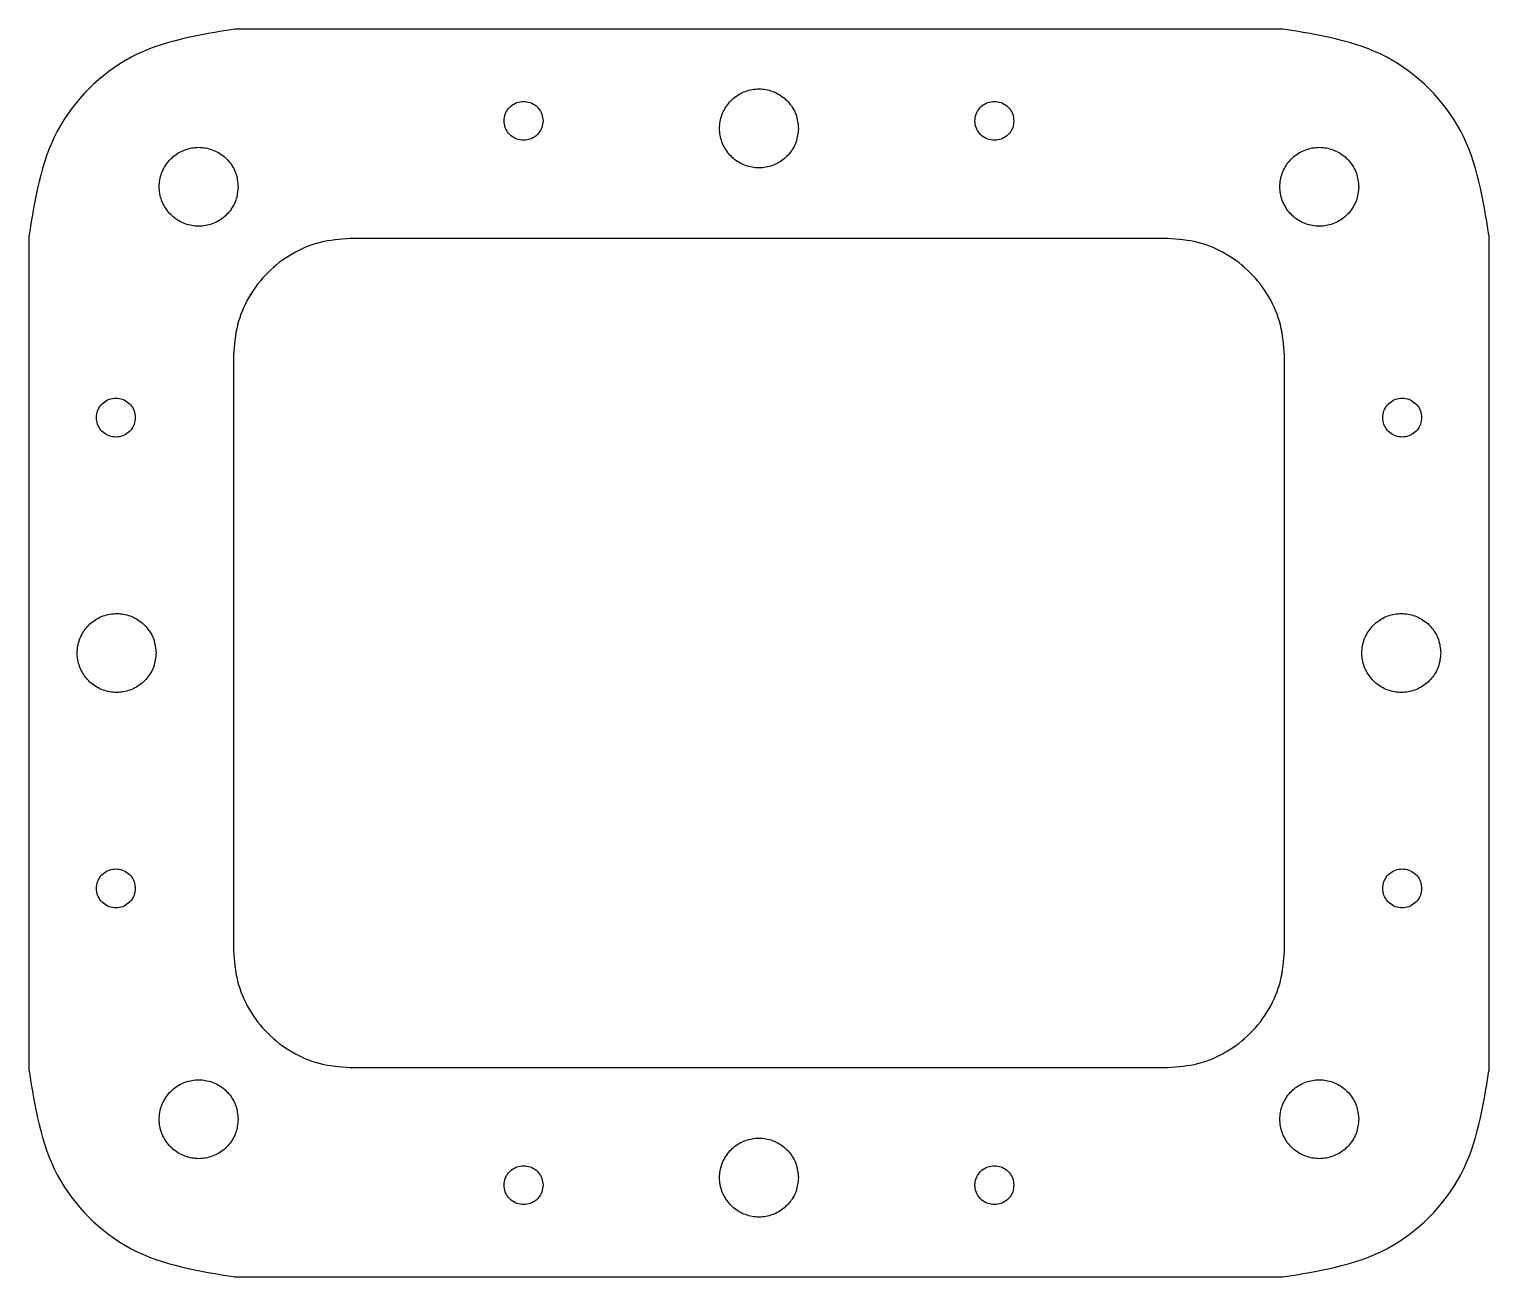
# Model space of a CAD drawing. Header units: inches. Extents: x 244 to 368, y 344 to 450.
import ezdxf

# ---------------------------------------------------------------- set-up
doc = ezdxf.new("R2010")
doc.units = ezdxf.units.IN
doc.header["$MEASUREMENT"] = 0

# ---------------------------------------------------------------- blocks, each defined once
blk = doc.blocks.new('block 2')
at = {"color": 7, "lineweight": 25, "true_color": 0xffffff}
blk.add_lwpolyline([(362.79, 416.5), (362.79, 416.5)], dxfattribs=at)
blk = doc.blocks.new('block 3')
at = {"color": 7, "lineweight": 25, "true_color": 0xffffff}
blk.add_open_spline([(362.79, 416.5), (362.77, 416.69), (362.75, 416.89), (362.69, 417.07), (362.63, 417.25), (362.53, 417.41), (362.41, 417.56), (362.28, 417.71), (362.13, 417.83), (361.97, 417.93), (361.8, 418.03), (361.61, 418.09), (361.42, 418.13), (361.24, 418.16), (361.04, 418.16), (360.86, 418.13), (360.67, 418.09), (360.48, 418.03), (360.31, 417.93), (360.15, 417.83), (360, 417.71), (359.87, 417.56), (359.75, 417.41), (359.66, 417.25), (359.59, 417.07), (359.52, 416.89), (359.49, 416.69), (359.49, 416.5), (359.49, 416.31), (359.52, 416.11), (359.59, 415.93), (359.66, 415.75), (359.75, 415.59), (359.87, 415.44), (360, 415.29), (360.15, 415.17), (360.31, 415.07), (360.48, 414.97), (360.67, 414.91), (360.86, 414.87), (361.04, 414.84), (361.24, 414.84), (361.42, 414.87), (361.61, 414.91), (361.8, 414.97), (361.97, 415.07), (362.13, 415.17), (362.28, 415.29), (362.41, 415.44), (362.53, 415.59), (362.63, 415.75), (362.69, 415.93), (362.75, 416.11), (362.77, 416.31), (362.79, 416.5)], degree=3, knots=[0, 0, 0, 0, 1, 1, 1, 2, 2, 2, 3, 3, 3, 4, 4, 4, 5, 5, 5, 6, 6, 6, 7, 7, 7, 8, 8, 8, 9, 9, 9, 10, 10, 10, 11, 11, 11, 12, 12, 12, 13, 13, 13, 14, 14, 14, 15, 15, 15, 16, 16, 16, 17, 17, 17, 18, 18, 18, 18], dxfattribs=at)
blk = doc.blocks.new('block 4')
at = {"color": 7, "lineweight": 25, "true_color": 0xffffff}
blk.add_lwpolyline([(362.79, 376.5), (362.79, 376.5)], dxfattribs=at)
blk = doc.blocks.new('block 5')
at = {"color": 7, "lineweight": 25, "true_color": 0xffffff}
blk.add_open_spline([(362.79, 376.5), (362.77, 376.69), (362.75, 376.89), (362.69, 377.07), (362.63, 377.25), (362.53, 377.41), (362.41, 377.56), (362.28, 377.71), (362.13, 377.83), (361.97, 377.93), (361.8, 378.03), (361.61, 378.09), (361.42, 378.13), (361.24, 378.16), (361.04, 378.16), (360.86, 378.13), (360.67, 378.09), (360.48, 378.03), (360.31, 377.93), (360.15, 377.83), (360, 377.71), (359.87, 377.56), (359.75, 377.41), (359.66, 377.25), (359.59, 377.07), (359.52, 376.89), (359.49, 376.69), (359.49, 376.5), (359.49, 376.31), (359.52, 376.11), (359.59, 375.93), (359.66, 375.75), (359.75, 375.59), (359.87, 375.44), (360, 375.29), (360.15, 375.17), (360.31, 375.07), (360.48, 374.97), (360.67, 374.91), (360.86, 374.87), (361.04, 374.84), (361.24, 374.84), (361.42, 374.87), (361.61, 374.91), (361.8, 374.97), (361.97, 375.07), (362.13, 375.17), (362.28, 375.29), (362.41, 375.44), (362.53, 375.59), (362.63, 375.75), (362.69, 375.93), (362.75, 376.11), (362.77, 376.31), (362.79, 376.5)], degree=3, knots=[0, 0, 0, 0, 1, 1, 1, 2, 2, 2, 3, 3, 3, 4, 4, 4, 5, 5, 5, 6, 6, 6, 7, 7, 7, 8, 8, 8, 9, 9, 9, 10, 10, 10, 11, 11, 11, 12, 12, 12, 13, 13, 13, 14, 14, 14, 15, 15, 15, 16, 16, 16, 17, 17, 17, 18, 18, 18, 18], dxfattribs=at)
blk = doc.blocks.new('block 6')
at = {"color": 7, "lineweight": 25, "true_color": 0xffffff}
blk.add_lwpolyline([(328.15, 351.285), (328.15, 351.285)], dxfattribs=at)
blk = doc.blocks.new('block 7')
at = {"color": 7, "lineweight": 25, "true_color": 0xffffff}
blk.add_open_spline([(328.15, 351.28), (328.13, 351.48), (328.11, 351.67), (328.05, 351.85), (327.99, 352.03), (327.89, 352.2), (327.77, 352.34), (327.64, 352.49), (327.49, 352.62), (327.33, 352.71), (327.16, 352.81), (326.97, 352.88), (326.78, 352.91), (326.6, 352.94), (326.4, 352.94), (326.22, 352.91), (326.03, 352.88), (325.84, 352.81), (325.67, 352.71), (325.51, 352.62), (325.36, 352.49), (325.23, 352.34), (325.11, 352.2), (325.02, 352.03), (324.95, 351.85), (324.88, 351.67), (324.85, 351.48), (324.85, 351.28), (324.85, 351.09), (324.88, 350.9), (324.95, 350.72), (325.02, 350.54), (325.11, 350.37), (325.23, 350.23), (325.36, 350.08), (325.51, 349.95), (325.67, 349.86), (325.84, 349.76), (326.03, 349.69), (326.22, 349.66), (326.4, 349.63), (326.6, 349.63), (326.78, 349.66), (326.97, 349.69), (327.16, 349.76), (327.33, 349.86), (327.49, 349.95), (327.64, 350.08), (327.77, 350.23), (327.89, 350.37), (327.99, 350.54), (328.05, 350.72), (328.11, 350.9), (328.13, 351.09), (328.15, 351.28)], degree=3, knots=[0, 0, 0, 0, 1, 1, 1, 2, 2, 2, 3, 3, 3, 4, 4, 4, 5, 5, 5, 6, 6, 6, 7, 7, 7, 8, 8, 8, 9, 9, 9, 10, 10, 10, 11, 11, 11, 12, 12, 12, 13, 13, 13, 14, 14, 14, 15, 15, 15, 16, 16, 16, 17, 17, 17, 18, 18, 18, 18], dxfattribs=at)
blk = doc.blocks.new('block 8')
at = {"color": 7, "lineweight": 25, "true_color": 0xffffff}
blk.add_lwpolyline([(288.15, 351.285), (288.15, 351.285)], dxfattribs=at)
blk = doc.blocks.new('block 9')
at = {"color": 7, "lineweight": 25, "true_color": 0xffffff}
blk.add_open_spline([(288.15, 351.28), (288.13, 351.48), (288.11, 351.67), (288.05, 351.85), (287.99, 352.03), (287.89, 352.2), (287.77, 352.34), (287.64, 352.49), (287.49, 352.62), (287.33, 352.71), (287.16, 352.81), (286.97, 352.88), (286.78, 352.91), (286.6, 352.94), (286.4, 352.94), (286.22, 352.91), (286.03, 352.88), (285.84, 352.81), (285.67, 352.71), (285.51, 352.62), (285.36, 352.49), (285.23, 352.34), (285.11, 352.2), (285.02, 352.03), (284.95, 351.85), (284.88, 351.67), (284.85, 351.48), (284.85, 351.28), (284.85, 351.09), (284.88, 350.9), (284.95, 350.72), (285.02, 350.54), (285.11, 350.37), (285.23, 350.23), (285.36, 350.08), (285.51, 349.95), (285.67, 349.86), (285.84, 349.76), (286.03, 349.69), (286.22, 349.66), (286.4, 349.63), (286.6, 349.63), (286.78, 349.66), (286.97, 349.69), (287.16, 349.76), (287.33, 349.86), (287.49, 349.95), (287.64, 350.08), (287.77, 350.23), (287.89, 350.37), (287.99, 350.54), (288.05, 350.72), (288.11, 350.9), (288.13, 351.09), (288.15, 351.28)], degree=3, knots=[0, 0, 0, 0, 1, 1, 1, 2, 2, 2, 3, 3, 3, 4, 4, 4, 5, 5, 5, 6, 6, 6, 7, 7, 7, 8, 8, 8, 9, 9, 9, 10, 10, 10, 11, 11, 11, 12, 12, 12, 13, 13, 13, 14, 14, 14, 15, 15, 15, 16, 16, 16, 17, 17, 17, 18, 18, 18, 18], dxfattribs=at)
blk = doc.blocks.new('block 10')
at = {"color": 7, "lineweight": 25, "true_color": 0xffffff}
blk.add_lwpolyline([(253.51, 376.5), (253.51, 376.5)], dxfattribs=at)
blk = doc.blocks.new('block 11')
at = {"color": 7, "lineweight": 25, "true_color": 0xffffff}
blk.add_open_spline([(253.51, 376.5), (253.49, 376.69), (253.47, 376.89), (253.41, 377.07), (253.35, 377.25), (253.25, 377.41), (253.13, 377.56), (253, 377.71), (252.85, 377.83), (252.69, 377.93), (252.52, 378.03), (252.33, 378.09), (252.14, 378.13), (251.96, 378.16), (251.76, 378.16), (251.58, 378.13), (251.39, 378.09), (251.2, 378.03), (251.03, 377.93), (250.87, 377.83), (250.72, 377.71), (250.59, 377.56), (250.47, 377.41), (250.38, 377.25), (250.31, 377.07), (250.24, 376.89), (250.21, 376.69), (250.21, 376.5), (250.21, 376.31), (250.24, 376.11), (250.31, 375.93), (250.38, 375.75), (250.47, 375.59), (250.59, 375.44), (250.72, 375.29), (250.87, 375.17), (251.03, 375.07), (251.2, 374.97), (251.39, 374.91), (251.58, 374.87), (251.76, 374.84), (251.96, 374.84), (252.14, 374.87), (252.33, 374.91), (252.52, 374.97), (252.69, 375.07), (252.85, 375.17), (253, 375.29), (253.13, 375.44), (253.25, 375.59), (253.35, 375.75), (253.41, 375.93), (253.47, 376.11), (253.49, 376.31), (253.51, 376.5)], degree=3, knots=[0, 0, 0, 0, 1, 1, 1, 2, 2, 2, 3, 3, 3, 4, 4, 4, 5, 5, 5, 6, 6, 6, 7, 7, 7, 8, 8, 8, 9, 9, 9, 10, 10, 10, 11, 11, 11, 12, 12, 12, 13, 13, 13, 14, 14, 14, 15, 15, 15, 16, 16, 16, 17, 17, 17, 18, 18, 18, 18], dxfattribs=at)
blk = doc.blocks.new('block 12')
at = {"color": 7, "lineweight": 25, "true_color": 0xffffff}
blk.add_lwpolyline([(253.51, 416.5), (253.51, 416.5)], dxfattribs=at)
blk = doc.blocks.new('block 13')
at = {"color": 7, "lineweight": 25, "true_color": 0xffffff}
blk.add_open_spline([(253.51, 416.5), (253.49, 416.69), (253.47, 416.89), (253.41, 417.07), (253.35, 417.25), (253.25, 417.41), (253.13, 417.56), (253, 417.71), (252.85, 417.83), (252.69, 417.93), (252.52, 418.03), (252.33, 418.09), (252.14, 418.13), (251.96, 418.16), (251.76, 418.16), (251.58, 418.13), (251.39, 418.09), (251.2, 418.03), (251.03, 417.93), (250.87, 417.83), (250.72, 417.71), (250.59, 417.56), (250.47, 417.41), (250.38, 417.25), (250.31, 417.07), (250.24, 416.89), (250.21, 416.69), (250.21, 416.5), (250.21, 416.31), (250.24, 416.11), (250.31, 415.93), (250.38, 415.75), (250.47, 415.59), (250.59, 415.44), (250.72, 415.29), (250.87, 415.17), (251.03, 415.07), (251.2, 414.97), (251.39, 414.91), (251.58, 414.87), (251.76, 414.84), (251.96, 414.84), (252.14, 414.87), (252.33, 414.91), (252.52, 414.97), (252.69, 415.07), (252.85, 415.17), (253, 415.29), (253.13, 415.44), (253.25, 415.59), (253.35, 415.75), (253.41, 415.93), (253.47, 416.11), (253.49, 416.31), (253.51, 416.5)], degree=3, knots=[0, 0, 0, 0, 1, 1, 1, 2, 2, 2, 3, 3, 3, 4, 4, 4, 5, 5, 5, 6, 6, 6, 7, 7, 7, 8, 8, 8, 9, 9, 9, 10, 10, 10, 11, 11, 11, 12, 12, 12, 13, 13, 13, 14, 14, 14, 15, 15, 15, 16, 16, 16, 17, 17, 17, 18, 18, 18, 18], dxfattribs=at)
blk = doc.blocks.new('block 14')
at = {"color": 7, "lineweight": 25, "true_color": 0xffffff}
blk.add_lwpolyline([(328.15, 441.715), (328.15, 441.715)], dxfattribs=at)
blk = doc.blocks.new('block 15')
at = {"color": 7, "lineweight": 25, "true_color": 0xffffff}
blk.add_open_spline([(328.15, 441.72), (328.13, 441.91), (328.11, 442.1), (328.05, 442.28), (327.99, 442.46), (327.89, 442.63), (327.77, 442.77), (327.64, 442.92), (327.49, 443.05), (327.33, 443.14), (327.16, 443.24), (326.97, 443.31), (326.78, 443.34), (326.6, 443.37), (326.4, 443.37), (326.22, 443.34), (326.03, 443.31), (325.84, 443.24), (325.67, 443.14), (325.51, 443.05), (325.36, 442.92), (325.23, 442.77), (325.11, 442.63), (325.02, 442.46), (324.95, 442.28), (324.88, 442.1), (324.85, 441.91), (324.85, 441.72), (324.85, 441.52), (324.88, 441.33), (324.95, 441.15), (325.02, 440.97), (325.11, 440.8), (325.23, 440.66), (325.36, 440.51), (325.51, 440.38), (325.67, 440.29), (325.84, 440.19), (326.03, 440.12), (326.22, 440.09), (326.4, 440.06), (326.6, 440.06), (326.78, 440.09), (326.97, 440.12), (327.16, 440.19), (327.33, 440.29), (327.49, 440.38), (327.64, 440.51), (327.77, 440.66), (327.89, 440.8), (327.99, 440.97), (328.05, 441.15), (328.11, 441.33), (328.13, 441.52), (328.15, 441.72)], degree=3, knots=[0, 0, 0, 0, 1, 1, 1, 2, 2, 2, 3, 3, 3, 4, 4, 4, 5, 5, 5, 6, 6, 6, 7, 7, 7, 8, 8, 8, 9, 9, 9, 10, 10, 10, 11, 11, 11, 12, 12, 12, 13, 13, 13, 14, 14, 14, 15, 15, 15, 16, 16, 16, 17, 17, 17, 18, 18, 18, 18], dxfattribs=at)
blk = doc.blocks.new('block 16')
at = {"color": 7, "lineweight": 25, "true_color": 0xffffff}
blk.add_lwpolyline([(288.15, 441.715), (288.15, 441.715)], dxfattribs=at)
blk = doc.blocks.new('block 17')
at = {"color": 7, "lineweight": 25, "true_color": 0xffffff}
blk.add_open_spline([(288.15, 441.72), (288.13, 441.91), (288.11, 442.1), (288.05, 442.28), (287.99, 442.46), (287.89, 442.63), (287.77, 442.77), (287.64, 442.92), (287.49, 443.05), (287.33, 443.14), (287.16, 443.24), (286.97, 443.31), (286.78, 443.34), (286.6, 443.37), (286.4, 443.37), (286.22, 443.34), (286.03, 443.31), (285.84, 443.24), (285.67, 443.14), (285.51, 443.05), (285.36, 442.92), (285.23, 442.77), (285.11, 442.63), (285.02, 442.46), (284.95, 442.28), (284.88, 442.1), (284.85, 441.91), (284.85, 441.72), (284.85, 441.52), (284.88, 441.33), (284.95, 441.15), (285.02, 440.97), (285.11, 440.8), (285.23, 440.66), (285.36, 440.51), (285.51, 440.38), (285.67, 440.29), (285.84, 440.19), (286.03, 440.12), (286.22, 440.09), (286.4, 440.06), (286.6, 440.06), (286.78, 440.09), (286.97, 440.12), (287.16, 440.19), (287.33, 440.29), (287.49, 440.38), (287.64, 440.51), (287.77, 440.66), (287.89, 440.8), (287.99, 440.97), (288.05, 441.15), (288.11, 441.33), (288.13, 441.52), (288.15, 441.72)], degree=3, knots=[0, 0, 0, 0, 1, 1, 1, 2, 2, 2, 3, 3, 3, 4, 4, 4, 5, 5, 5, 6, 6, 6, 7, 7, 7, 8, 8, 8, 9, 9, 9, 10, 10, 10, 11, 11, 11, 12, 12, 12, 13, 13, 13, 14, 14, 14, 15, 15, 15, 16, 16, 16, 17, 17, 17, 18, 18, 18, 18], dxfattribs=at)
blk = doc.blocks.new('block 18')
at = {"color": 7, "lineweight": 25, "true_color": 0xffffff}
blk.add_lwpolyline([(364.42, 396.5), (364.42, 396.5)], dxfattribs=at)
blk = doc.blocks.new('block 19')
at = {"color": 7, "lineweight": 25, "true_color": 0xffffff}
blk.add_open_spline([(364.42, 396.5), (364.38, 396.89), (364.34, 397.28), (364.22, 397.65), (364.09, 398.01), (363.89, 398.35), (363.64, 398.65), (363.39, 398.95), (363.08, 399.21), (362.75, 399.4), (362.41, 399.6), (362.03, 399.73), (361.65, 399.8), (361.27, 399.87), (360.87, 399.87), (360.49, 399.8), (360.11, 399.73), (359.73, 399.6), (359.39, 399.4), (359.06, 399.21), (358.75, 398.95), (358.5, 398.65), (358.25, 398.35), (358.06, 398.01), (357.92, 397.65), (357.79, 397.28), (357.72, 396.89), (357.72, 396.5), (357.72, 396.11), (357.79, 395.72), (357.92, 395.35), (358.06, 394.99), (358.25, 394.65), (358.5, 394.35), (358.75, 394.05), (359.06, 393.79), (359.39, 393.6), (359.73, 393.4), (360.11, 393.27), (360.49, 393.2), (360.87, 393.13), (361.27, 393.13), (361.65, 393.2), (362.03, 393.27), (362.41, 393.4), (362.75, 393.6), (363.08, 393.79), (363.39, 394.05), (363.64, 394.35), (363.89, 394.65), (364.09, 394.99), (364.22, 395.35), (364.34, 395.72), (364.38, 396.11), (364.42, 396.5)], degree=3, knots=[0, 0, 0, 0, 1, 1, 1, 2, 2, 2, 3, 3, 3, 4, 4, 4, 5, 5, 5, 6, 6, 6, 7, 7, 7, 8, 8, 8, 9, 9, 9, 10, 10, 10, 11, 11, 11, 12, 12, 12, 13, 13, 13, 14, 14, 14, 15, 15, 15, 16, 16, 16, 17, 17, 17, 18, 18, 18, 18], dxfattribs=at)
blk = doc.blocks.new('block 20')
at = {"color": 7, "lineweight": 25, "true_color": 0xffffff}
blk.add_lwpolyline([(357.45, 356.89), (357.45, 356.89)], dxfattribs=at)
blk = doc.blocks.new('block 21')
at = {"color": 7, "lineweight": 25, "true_color": 0xffffff}
blk.add_open_spline([(357.45, 356.89), (357.41, 357.28), (357.37, 357.67), (357.25, 358.04), (357.12, 358.4), (356.92, 358.74), (356.67, 359.04), (356.42, 359.34), (356.11, 359.6), (355.78, 359.79), (355.44, 359.99), (355.06, 360.12), (354.68, 360.19), (354.3, 360.26), (353.9, 360.26), (353.52, 360.19), (353.14, 360.12), (352.76, 359.99), (352.42, 359.79), (352.09, 359.6), (351.78, 359.34), (351.53, 359.04), (351.28, 358.74), (351.09, 358.4), (350.95, 358.04), (350.82, 357.67), (350.75, 357.28), (350.75, 356.89), (350.75, 356.5), (350.82, 356.11), (350.95, 355.74), (351.09, 355.38), (351.28, 355.04), (351.53, 354.74), (351.78, 354.44), (352.09, 354.18), (352.42, 353.99), (352.76, 353.79), (353.14, 353.66), (353.52, 353.59), (353.9, 353.52), (354.3, 353.52), (354.68, 353.59), (355.06, 353.66), (355.44, 353.79), (355.78, 353.99), (356.11, 354.18), (356.42, 354.44), (356.67, 354.74), (356.92, 355.04), (357.12, 355.38), (357.25, 355.74), (357.37, 356.11), (357.41, 356.5), (357.45, 356.89)], degree=3, knots=[0, 0, 0, 0, 1, 1, 1, 2, 2, 2, 3, 3, 3, 4, 4, 4, 5, 5, 5, 6, 6, 6, 7, 7, 7, 8, 8, 8, 9, 9, 9, 10, 10, 10, 11, 11, 11, 12, 12, 12, 13, 13, 13, 14, 14, 14, 15, 15, 15, 16, 16, 16, 17, 17, 17, 18, 18, 18, 18], dxfattribs=at)
blk = doc.blocks.new('block 22')
at = {"color": 7, "lineweight": 25, "true_color": 0xffffff}
blk.add_lwpolyline([(357.45, 436.11), (357.45, 436.11)], dxfattribs=at)
blk = doc.blocks.new('block 23')
at = {"color": 7, "lineweight": 25, "true_color": 0xffffff}
blk.add_open_spline([(357.45, 436.11), (357.41, 436.5), (357.37, 436.89), (357.25, 437.26), (357.12, 437.62), (356.92, 437.96), (356.67, 438.26), (356.42, 438.56), (356.11, 438.82), (355.78, 439.01), (355.44, 439.21), (355.06, 439.34), (354.68, 439.41), (354.3, 439.48), (353.9, 439.48), (353.52, 439.41), (353.14, 439.34), (352.76, 439.21), (352.42, 439.01), (352.09, 438.82), (351.78, 438.56), (351.53, 438.26), (351.28, 437.96), (351.09, 437.62), (350.95, 437.26), (350.82, 436.89), (350.75, 436.5), (350.75, 436.11), (350.75, 435.72), (350.82, 435.33), (350.95, 434.96), (351.09, 434.6), (351.28, 434.26), (351.53, 433.96), (351.78, 433.66), (352.09, 433.4), (352.42, 433.21), (352.76, 433.01), (353.14, 432.88), (353.52, 432.81), (353.9, 432.74), (354.3, 432.74), (354.68, 432.81), (355.06, 432.88), (355.44, 433.01), (355.78, 433.21), (356.11, 433.4), (356.42, 433.66), (356.67, 433.96), (356.92, 434.26), (357.12, 434.6), (357.25, 434.96), (357.37, 435.33), (357.41, 435.72), (357.45, 436.11)], degree=3, knots=[0, 0, 0, 0, 1, 1, 1, 2, 2, 2, 3, 3, 3, 4, 4, 4, 5, 5, 5, 6, 6, 6, 7, 7, 7, 8, 8, 8, 9, 9, 9, 10, 10, 10, 11, 11, 11, 12, 12, 12, 13, 13, 13, 14, 14, 14, 15, 15, 15, 16, 16, 16, 17, 17, 17, 18, 18, 18, 18], dxfattribs=at)
blk = doc.blocks.new('block 24')
at = {"color": 7, "lineweight": 25, "true_color": 0xffffff}
blk.add_lwpolyline([(262.25, 436.11), (262.25, 436.11)], dxfattribs=at)
blk = doc.blocks.new('block 25')
at = {"color": 7, "lineweight": 25, "true_color": 0xffffff}
blk.add_open_spline([(262.25, 436.11), (262.21, 436.5), (262.17, 436.89), (262.05, 437.26), (261.92, 437.62), (261.72, 437.96), (261.47, 438.26), (261.22, 438.56), (260.91, 438.82), (260.58, 439.01), (260.24, 439.21), (259.86, 439.34), (259.48, 439.41), (259.1, 439.48), (258.7, 439.48), (258.32, 439.41), (257.94, 439.34), (257.56, 439.21), (257.22, 439.01), (256.89, 438.82), (256.58, 438.56), (256.33, 438.26), (256.08, 437.96), (255.89, 437.62), (255.75, 437.26), (255.62, 436.89), (255.55, 436.5), (255.55, 436.11), (255.55, 435.72), (255.62, 435.33), (255.75, 434.96), (255.89, 434.6), (256.08, 434.26), (256.33, 433.96), (256.58, 433.66), (256.89, 433.4), (257.22, 433.21), (257.56, 433.01), (257.94, 432.88), (258.32, 432.81), (258.7, 432.74), (259.1, 432.74), (259.48, 432.81), (259.86, 432.88), (260.24, 433.01), (260.58, 433.21), (260.91, 433.4), (261.22, 433.66), (261.47, 433.96), (261.72, 434.26), (261.92, 434.6), (262.05, 434.96), (262.17, 435.33), (262.21, 435.72), (262.25, 436.11)], degree=3, knots=[0, 0, 0, 0, 1, 1, 1, 2, 2, 2, 3, 3, 3, 4, 4, 4, 5, 5, 5, 6, 6, 6, 7, 7, 7, 8, 8, 8, 9, 9, 9, 10, 10, 10, 11, 11, 11, 12, 12, 12, 13, 13, 13, 14, 14, 14, 15, 15, 15, 16, 16, 16, 17, 17, 17, 18, 18, 18, 18], dxfattribs=at)
blk = doc.blocks.new('block 26')
at = {"color": 7, "lineweight": 25, "true_color": 0xffffff}
blk.add_open_spline([(262, 449.5), (258.93, 449.02), (255.87, 448.54), (253.17, 447.11), (250.55, 445.73), (248.27, 443.45), (246.89, 440.83), (245.46, 438.13), (244.98, 435.07), (244.5, 432)], degree=3, knots=[0, 0, 0, 0, 1, 1, 1, 2, 2, 2, 3, 3, 3, 3], dxfattribs=at)
blk = doc.blocks.new('block 27')
at = {"color": 7, "lineweight": 25, "true_color": 0xffffff}
blk.add_lwpolyline([(244.5, 361), (244.5, 417.5), (244.5, 432)], dxfattribs=at)
blk = doc.blocks.new('block 28')
at = {"color": 7, "lineweight": 25, "true_color": 0xffffff}
blk.add_lwpolyline([(262, 343.5), (351, 343.5)], dxfattribs=at)
blk = doc.blocks.new('block 29')
at = {"color": 7, "lineweight": 25, "true_color": 0xffffff}
blk.add_open_spline([(244.5, 361), (244.98, 357.93), (245.46, 354.87), (246.89, 352.17), (248.27, 349.55), (250.55, 347.27), (253.17, 345.89), (255.87, 344.46), (258.93, 343.98), (262, 343.5)], degree=3, knots=[0, 0, 0, 0, 1, 1, 1, 2, 2, 2, 3, 3, 3, 3], dxfattribs=at)
blk = doc.blocks.new('block 30')
at = {"color": 7, "lineweight": 25, "true_color": 0xffffff}
blk.add_open_spline([(351, 343.5), (354.07, 343.98), (357.13, 344.46), (359.83, 345.89), (362.45, 347.27), (364.73, 349.55), (366.11, 352.17), (367.54, 354.87), (368.02, 357.93), (368.5, 361)], degree=3, knots=[0, 0, 0, 0, 1, 1, 1, 2, 2, 2, 3, 3, 3, 3], dxfattribs=at)
blk = doc.blocks.new('block 31')
at = {"color": 7, "lineweight": 25, "true_color": 0xffffff}
blk.add_lwpolyline([(368.5, 432), (368.5, 417.5), (368.5, 361)], dxfattribs=at)
blk = doc.blocks.new('block 32')
at = {"color": 7, "lineweight": 25, "true_color": 0xffffff}
blk.add_lwpolyline([(351, 449.5), (262, 449.5)], dxfattribs=at)
blk = doc.blocks.new('block 33')
at = {"color": 7, "lineweight": 25, "true_color": 0xffffff}
blk.add_lwpolyline([(261.86, 421.795), (261.86, 371.205)], dxfattribs=at)
blk = doc.blocks.new('block 34')
at = {"color": 7, "lineweight": 25, "true_color": 0xffffff}
blk.add_open_spline([(368.5, 432), (368.02, 435.07), (367.54, 438.13), (366.11, 440.83), (364.73, 443.45), (362.45, 445.73), (359.83, 447.11), (357.13, 448.54), (354.07, 449.02), (351, 449.5)], degree=3, knots=[0, 0, 0, 0, 1, 1, 1, 2, 2, 2, 3, 3, 3, 3], dxfattribs=at)
blk = doc.blocks.new('block 35')
at = {"color": 7, "lineweight": 25, "true_color": 0xffffff}
blk.add_lwpolyline([(341.22, 431.715), (271.78, 431.715)], dxfattribs=at)
blk = doc.blocks.new('block 36')
at = {"color": 7, "lineweight": 25, "true_color": 0xffffff}
blk.add_open_spline([(271.78, 431.72), (270.91, 431.65), (270.04, 431.58), (269.21, 431.38), (268.37, 431.17), (267.57, 430.82), (266.83, 430.39), (266.07, 429.95), (265.38, 429.42), (264.77, 428.81), (264.15, 428.2), (263.62, 427.5), (263.19, 426.75), (262.75, 426), (262.41, 425.2), (262.2, 424.37), (261.99, 423.53), (261.93, 422.66), (261.86, 421.8)], degree=3, knots=[0, 0, 0, 0, 1, 1, 1, 2, 2, 2, 3, 3, 3, 4, 4, 4, 5, 5, 5, 6, 6, 6, 6], dxfattribs=at)
blk = doc.blocks.new('block 37')
at = {"color": 7, "lineweight": 25, "true_color": 0xffffff}
blk.add_lwpolyline([(351.14, 371.205), (351.14, 421.795)], dxfattribs=at)
blk = doc.blocks.new('block 38')
at = {"color": 7, "lineweight": 25, "true_color": 0xffffff}
blk.add_open_spline([(351.14, 421.8), (351.07, 422.66), (351.01, 423.53), (350.8, 424.37), (350.59, 425.2), (350.25, 426), (349.81, 426.75), (349.38, 427.5), (348.85, 428.2), (348.23, 428.81), (347.62, 429.42), (346.93, 429.95), (346.17, 430.39), (345.43, 430.82), (344.63, 431.17), (343.79, 431.38), (342.96, 431.58), (342.09, 431.65), (341.22, 431.72)], degree=3, knots=[0, 0, 0, 0, 1, 1, 1, 2, 2, 2, 3, 3, 3, 4, 4, 4, 5, 5, 5, 6, 6, 6, 6], dxfattribs=at)
blk = doc.blocks.new('block 39')
at = {"color": 7, "lineweight": 25, "true_color": 0xffffff}
blk.add_lwpolyline([(271.78, 361.285), (341.22, 361.285)], dxfattribs=at)
blk = doc.blocks.new('block 40')
at = {"color": 7, "lineweight": 25, "true_color": 0xffffff}
blk.add_open_spline([(341.22, 361.28), (342.09, 361.35), (342.96, 361.42), (343.79, 361.62), (344.63, 361.83), (345.43, 362.18), (346.17, 362.61), (346.93, 363.05), (347.62, 363.58), (348.23, 364.19), (348.85, 364.8), (349.38, 365.5), (349.81, 366.25), (350.25, 367), (350.59, 367.8), (350.8, 368.63), (351.01, 369.47), (351.07, 370.34), (351.14, 371.2)], degree=3, knots=[0, 0, 0, 0, 1, 1, 1, 2, 2, 2, 3, 3, 3, 4, 4, 4, 5, 5, 5, 6, 6, 6, 6], dxfattribs=at)
blk = doc.blocks.new('block 41')
at = {"color": 7, "lineweight": 25, "true_color": 0xffffff}
blk.add_open_spline([(261.86, 371.2), (261.93, 370.34), (261.99, 369.47), (262.2, 368.63), (262.41, 367.8), (262.75, 367), (263.19, 366.25), (263.62, 365.5), (264.15, 364.8), (264.77, 364.19), (265.38, 363.58), (266.07, 363.05), (266.83, 362.61), (267.57, 362.18), (268.37, 361.83), (269.21, 361.62), (270.04, 361.42), (270.91, 361.35), (271.78, 361.28)], degree=3, knots=[0, 0, 0, 0, 1, 1, 1, 2, 2, 2, 3, 3, 3, 4, 4, 4, 5, 5, 5, 6, 6, 6, 6], dxfattribs=at)
blk = doc.blocks.new('block 42')
at = {"color": 7, "lineweight": 25, "true_color": 0xffffff}
blk.add_lwpolyline([(309.85, 441.07), (309.85, 441.07)], dxfattribs=at)
blk = doc.blocks.new('block 43')
at = {"color": 7, "lineweight": 25, "true_color": 0xffffff}
blk.add_open_spline([(309.85, 441.07), (309.81, 441.46), (309.77, 441.85), (309.65, 442.22), (309.52, 442.58), (309.32, 442.92), (309.07, 443.22), (308.82, 443.52), (308.51, 443.78), (308.17, 443.97), (307.84, 444.17), (307.46, 444.3), (307.08, 444.37), (306.7, 444.44), (306.3, 444.44), (305.92, 444.37), (305.54, 444.3), (305.16, 444.17), (304.82, 443.97), (304.49, 443.78), (304.18, 443.52), (303.93, 443.22), (303.68, 442.92), (303.49, 442.58), (303.35, 442.22), (303.22, 441.85), (303.15, 441.46), (303.15, 441.07), (303.15, 440.68), (303.22, 440.29), (303.35, 439.92), (303.49, 439.56), (303.68, 439.22), (303.93, 438.92), (304.18, 438.62), (304.49, 438.36), (304.82, 438.17), (305.16, 437.97), (305.54, 437.84), (305.92, 437.77), (306.3, 437.7), (306.7, 437.7), (307.08, 437.77), (307.46, 437.84), (307.84, 437.97), (308.17, 438.17), (308.51, 438.36), (308.82, 438.62), (309.07, 438.92), (309.32, 439.22), (309.52, 439.56), (309.65, 439.92), (309.77, 440.29), (309.81, 440.68), (309.85, 441.07)], degree=3, knots=[0, 0, 0, 0, 1, 1, 1, 2, 2, 2, 3, 3, 3, 4, 4, 4, 5, 5, 5, 6, 6, 6, 7, 7, 7, 8, 8, 8, 9, 9, 9, 10, 10, 10, 11, 11, 11, 12, 12, 12, 13, 13, 13, 14, 14, 14, 15, 15, 15, 16, 16, 16, 17, 17, 17, 18, 18, 18, 18], dxfattribs=at)
blk = doc.blocks.new('block 44')
at = {"color": 7, "lineweight": 25, "true_color": 0xffffff}
blk.add_lwpolyline([(309.85, 351.93), (309.85, 351.93)], dxfattribs=at)
blk = doc.blocks.new('block 45')
at = {"color": 7, "lineweight": 25, "true_color": 0xffffff}
blk.add_open_spline([(309.85, 351.93), (309.81, 352.32), (309.77, 352.71), (309.65, 353.08), (309.52, 353.44), (309.32, 353.78), (309.07, 354.08), (308.82, 354.38), (308.51, 354.64), (308.17, 354.83), (307.84, 355.03), (307.46, 355.16), (307.08, 355.23), (306.7, 355.3), (306.3, 355.3), (305.92, 355.23), (305.54, 355.16), (305.16, 355.03), (304.82, 354.83), (304.49, 354.64), (304.18, 354.38), (303.93, 354.08), (303.68, 353.78), (303.49, 353.44), (303.35, 353.08), (303.22, 352.71), (303.15, 352.32), (303.15, 351.93), (303.15, 351.54), (303.22, 351.15), (303.35, 350.78), (303.49, 350.42), (303.68, 350.08), (303.93, 349.78), (304.18, 349.48), (304.49, 349.22), (304.82, 349.03), (305.16, 348.83), (305.54, 348.7), (305.92, 348.63), (306.3, 348.56), (306.7, 348.56), (307.08, 348.63), (307.46, 348.7), (307.84, 348.83), (308.17, 349.03), (308.51, 349.22), (308.82, 349.48), (309.07, 349.78), (309.32, 350.08), (309.52, 350.42), (309.65, 350.78), (309.77, 351.15), (309.81, 351.54), (309.85, 351.93)], degree=3, knots=[0, 0, 0, 0, 1, 1, 1, 2, 2, 2, 3, 3, 3, 4, 4, 4, 5, 5, 5, 6, 6, 6, 7, 7, 7, 8, 8, 8, 9, 9, 9, 10, 10, 10, 11, 11, 11, 12, 12, 12, 13, 13, 13, 14, 14, 14, 15, 15, 15, 16, 16, 16, 17, 17, 17, 18, 18, 18, 18], dxfattribs=at)
blk = doc.blocks.new('block 46')
at = {"color": 7, "lineweight": 25, "true_color": 0xffffff}
blk.add_lwpolyline([(262.25, 356.89), (262.25, 356.89)], dxfattribs=at)
blk = doc.blocks.new('block 47')
at = {"color": 7, "lineweight": 25, "true_color": 0xffffff}
blk.add_open_spline([(262.25, 356.89), (262.21, 357.28), (262.17, 357.67), (262.05, 358.04), (261.92, 358.4), (261.72, 358.74), (261.47, 359.04), (261.22, 359.34), (260.91, 359.6), (260.58, 359.79), (260.24, 359.99), (259.86, 360.12), (259.48, 360.19), (259.1, 360.26), (258.7, 360.26), (258.32, 360.19), (257.94, 360.12), (257.56, 359.99), (257.22, 359.79), (256.89, 359.6), (256.58, 359.34), (256.33, 359.04), (256.08, 358.74), (255.89, 358.4), (255.75, 358.04), (255.62, 357.67), (255.55, 357.28), (255.55, 356.89), (255.55, 356.5), (255.62, 356.11), (255.75, 355.74), (255.89, 355.38), (256.08, 355.04), (256.33, 354.74), (256.58, 354.44), (256.89, 354.18), (257.22, 353.99), (257.56, 353.79), (257.94, 353.66), (258.32, 353.59), (258.7, 353.52), (259.1, 353.52), (259.48, 353.59), (259.86, 353.66), (260.24, 353.79), (260.58, 353.99), (260.91, 354.18), (261.22, 354.44), (261.47, 354.74), (261.72, 355.04), (261.92, 355.38), (262.05, 355.74), (262.17, 356.11), (262.21, 356.5), (262.25, 356.89)], degree=3, knots=[0, 0, 0, 0, 1, 1, 1, 2, 2, 2, 3, 3, 3, 4, 4, 4, 5, 5, 5, 6, 6, 6, 7, 7, 7, 8, 8, 8, 9, 9, 9, 10, 10, 10, 11, 11, 11, 12, 12, 12, 13, 13, 13, 14, 14, 14, 15, 15, 15, 16, 16, 16, 17, 17, 17, 18, 18, 18, 18], dxfattribs=at)
blk = doc.blocks.new('block 48')
at = {"color": 7, "lineweight": 25, "true_color": 0xffffff}
blk.add_lwpolyline([(255.28, 396.5), (255.28, 396.5)], dxfattribs=at)
blk = doc.blocks.new('block 49')
at = {"color": 7, "lineweight": 25, "true_color": 0xffffff}
blk.add_open_spline([(255.28, 396.5), (255.24, 396.89), (255.2, 397.28), (255.08, 397.65), (254.95, 398.01), (254.75, 398.35), (254.5, 398.65), (254.25, 398.95), (253.94, 399.21), (253.61, 399.4), (253.27, 399.6), (252.89, 399.73), (252.51, 399.8), (252.13, 399.87), (251.73, 399.87), (251.35, 399.8), (250.97, 399.73), (250.59, 399.6), (250.25, 399.4), (249.92, 399.21), (249.61, 398.95), (249.36, 398.65), (249.11, 398.35), (248.92, 398.01), (248.78, 397.65), (248.65, 397.28), (248.58, 396.89), (248.58, 396.5), (248.58, 396.11), (248.65, 395.72), (248.78, 395.35), (248.92, 394.99), (249.11, 394.65), (249.36, 394.35), (249.61, 394.05), (249.92, 393.79), (250.25, 393.6), (250.59, 393.4), (250.97, 393.27), (251.35, 393.2), (251.73, 393.13), (252.13, 393.13), (252.51, 393.2), (252.89, 393.27), (253.27, 393.4), (253.61, 393.6), (253.94, 393.79), (254.25, 394.05), (254.5, 394.35), (254.75, 394.65), (254.95, 394.99), (255.08, 395.35), (255.2, 395.72), (255.24, 396.11), (255.28, 396.5)], degree=3, knots=[0, 0, 0, 0, 1, 1, 1, 2, 2, 2, 3, 3, 3, 4, 4, 4, 5, 5, 5, 6, 6, 6, 7, 7, 7, 8, 8, 8, 9, 9, 9, 10, 10, 10, 11, 11, 11, 12, 12, 12, 13, 13, 13, 14, 14, 14, 15, 15, 15, 16, 16, 16, 17, 17, 17, 18, 18, 18, 18], dxfattribs=at)

msp = doc.modelspace()

# ---------------------------------------------------------------- block references
for name in ['block 26', 'block 32', 'block 34', 'block 43', 'block 17', 'block 15', 'block 16', 'block 14', 'block 42', 'block 25', 'block 23', 'block 24', 'block 22', 'block 27', 'block 36', 'block 35', 'block 38', 'block 31', 'block 33', 'block 37', 'block 13', 'block 3', 'block 12', 'block 2', 'block 49', 'block 19', 'block 48', 'block 18', 'block 11', 'block 5', 'block 10', 'block 4', 'block 41', 'block 40', 'block 29', 'block 39', 'block 30', 'block 47', 'block 21', 'block 46', 'block 20', 'block 45', 'block 9', 'block 7', 'block 8', 'block 44', 'block 6', 'block 28']:
    msp.add_blockref(name, (0, 0))

doc.saveas('drawing.dxf')
